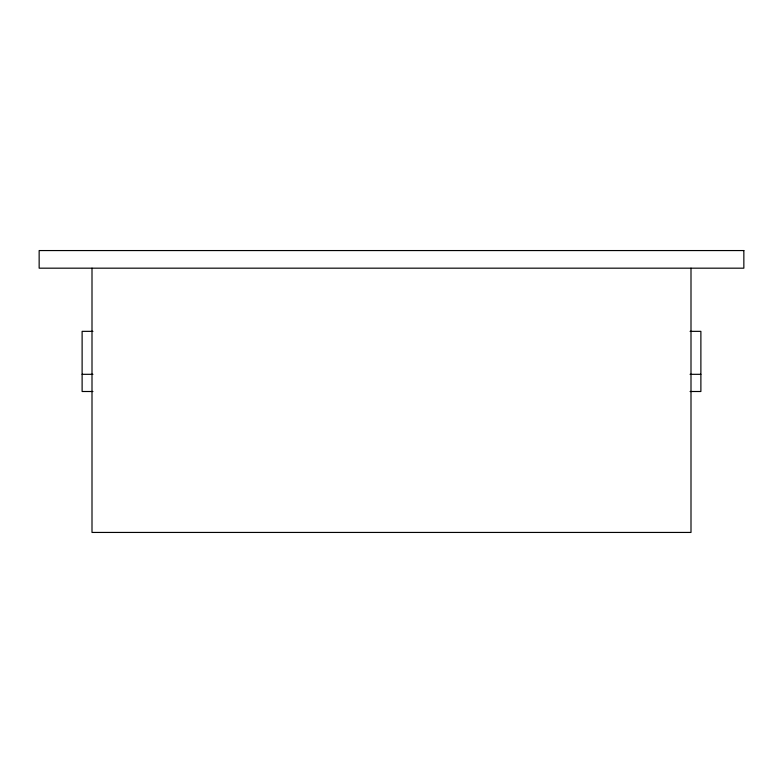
<?xml version="1.0" encoding="UTF-8"?>
<svg xmlns="http://www.w3.org/2000/svg" width="783" height="783" viewBox="0 0 783 783"><rect width="100%" height="100%" fill="white"/><g stroke="black" fill="none" stroke-linecap="round" stroke-linejoin="round"><path stroke-width="1.17" d="M92.932 331.346L82.117 331.346L82.117 391.5L92.932 391.5M690.068 331.346L700.883 331.346L700.883 391.5L690.068 391.5M82.117 374.313L92.932 374.313M690.068 374.313L700.883 374.313M690.998 268.178L690.998 532.44L92.002 532.44L92.002 268.178M743.85 250.56L39.15 250.56L39.15 268.178L743.85 268.178L743.85 250.56"/></g></svg>
